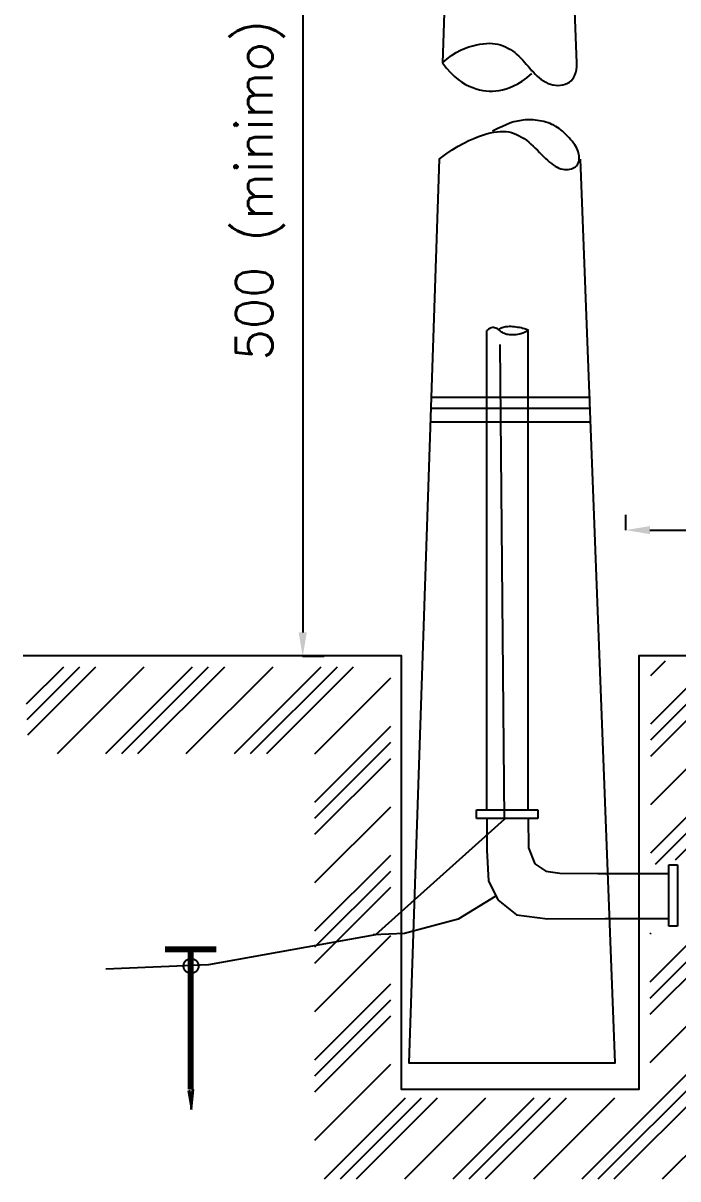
# Model space of a CAD drawing. Extents: x 0.035 to 0.854, y 0.057 to 0.57.
# Drawn here: x 0.5954 to 0.6399, y 0.3401 to 0.4186 of the extents above; entities that cross this region are included whole.
import ezdxf
from ezdxf.enums import TextEntityAlignment as Align

# ---------------------------------------------------------------- set-up
doc = ezdxf.new("R2010")
doc.units = 0
doc.header["$LTSCALE"] = 500
doc.header["$MEASUREMENT"] = 0
doc.header["$PDMODE"] = 3
doc.header["$PDSIZE"] = -15
doc.linetypes.add('DASHED2', pattern=[0.375, 0.25, -0.125])
doc.layers.get('0').update_dxf_attribs({"linetype": 'CONTINUOUS'})
doc.layers.get('DEFPOINTS').update_dxf_attribs({"linetype": 'CONTINUOUS'})
doc.layers.add('TERRA', color=1, linetype='DASHED2')
doc.styles.add('ROMANS', font='ROMANS.SHX', dxfattribs={"height": 80})

# ---------------------------------------------------------------- blocks, each defined once
blk = doc.blocks.new('*X34')
at = {"color": 0, "linetype": 'Continuous'}
for p, q in [((-309.079, 32.984), (-306.019, 36.044)), ((-309.03, 31.707), (-304.693, 36.044)), ((-308.981, 30.43), (-303.367, 36.044)), ((-306.535, 28.899), (-299.39, 36.044)), ((-302.558, 28.899), (-295.413, 36.044)), ((-301.232, 28.899), (-294.087, 36.044)), ((-299.906, 28.899), (-292.761, 36.044)), ((-295.929, 28.899), (-288.783, 36.044)), ((-291.951, 28.899), (-284.806, 36.044)), ((-290.625, 28.899), (-283.48, 36.044)), ((-289.299, 28.899), (-282.154, 36.044)), ((-285.341, 28.879), (-279.093, 35.128)), ((-285.341, 24.902), (-279.093, 31.15)), ((-285.341, 23.576), (-279.093, 29.825)), ((-285.341, 22.25), (-279.093, 28.499)), ((-285.341, 18.273), (-279.093, 24.521)), ((-285.341, 14.295), (-279.093, 20.544)), ((-285.341, 12.969), (-279.093, 19.218)), ((-285.341, 11.643), (-279.093, 17.892)), ((-285.341, 7.666), (-279.093, 13.915)), ((-257.729, 10.088), (-253.693, 14.124)), ((-257.729, 14.065), (-257.67, 14.124)), ((-257.729, 8.762), (-253.068, 13.423)), ((-257.729, 7.436), (-253.068, 12.097)), ((-285.341, 3.688), (-279.093, 9.937)), ((-285.341, 2.363), (-279.093, 8.611)), ((-257.729, 3.458), (-253.068, 8.12)), ((-285.341, 1.037), (-279.093, 7.286)), ((-263.339, -6.128), (-253.068, 4.142)), ((-285.341, -2.941), (-279.093, 3.308)), ((-262.013, -6.128), (-253.068, 2.816)), ((-260.687, -6.128), (-253.068, 1.491)), ((-284.552, -6.128), (-277.878, 0.546)), ((-283.226, -6.128), (-276.552, 0.546)), ((-281.9, -6.128), (-275.226, 0.546)), ((-277.923, -6.128), (-271.248, 0.546)), ((-273.945, -6.128), (-267.271, 0.546)), ((-272.619, -6.128), (-265.945, 0.546)), ((-271.293, -6.128), (-264.619, 0.546)), ((-267.316, -6.128), (-260.642, 0.546)), ((-256.709, -6.128), (-253.068, -2.487))]:
    blk.add_line(p, q, dxfattribs=at)
blk = doc.blocks.new('*X35')
at = {"color": 0, "linetype": 'Continuous'}
for p, q in [((-257.687, 28.691), (-249.845, 36.533)), ((-257.687, 30.017), (-251.171, 36.533)), ((-257.687, 31.343), (-252.497, 36.533)), ((-257.687, 35.32), (-256.474, 36.533)), ((-249.566, 32.835), (-245.868, 36.533)), ((-245.588, 32.835), (-241.89, 36.533)), ((-244.262, 32.835), (-240.564, 36.533)), ((-242.937, 32.835), (-239.239, 36.533)), ((-238.959, 32.835), (-235.261, 36.533)), ((-234.982, 32.835), (-231.284, 36.533)), ((-233.656, 32.835), (-229.958, 36.533)), ((-232.33, 32.835), (-228.632, 36.533)), ((-231.769, 29.418), (-227.697, 33.491)), ((-231.769, 25.441), (-227.697, 29.513)), ((-257.687, 24.714), (-253.121, 29.28)), ((-231.769, 24.115), (-227.697, 28.188)), ((-231.769, 22.789), (-227.697, 26.862)), ((-257.687, 20.736), (-253.121, 25.303)), ((-257.297, 19.8), (-253.121, 23.977)), ((-231.059, 19.522), (-227.697, 22.884)), ((-255.633, 20.138), (-253.121, 22.651))]:
    blk.add_line(p, q, dxfattribs=at)

msp = doc.modelspace()

# ---------------------------------------------------------------- linework, layer by layer
at = {"color": 1, "linetype": 'ByBlock'}
for p, q in [((0.614369, 0.437295), (0.614369, 0.377218)), ((0.636303, 0.385203), (0.636303, 0.384158)), ((0.637953, 0.384164), (0.661607, 0.384164)), ((0.615826, 0.375568), (0.614363, 0.375568))]:
    msp.add_line(p, q, dxfattribs=at)
for p, q in [((0.626882, 0.377989), (0.626882, 0.397726)), ((0.629694, 0.377989), (0.629694, 0.397726)), ((0.626882, 0.365162), (0.626882, 0.384899)), ((0.629694, 0.365162), (0.629694, 0.384899)), ((0.626178, 0.365162), (0.63035, 0.365162)), ((0.626178, 0.364567), (0.626178, 0.365162)), ((0.63035, 0.365162), (0.63035, 0.364567)), ((0.63035, 0.364567), (0.626178, 0.364567)), ((0.626866, 0.364574), (0.626866, 0.362427)), ((0.629679, 0.364613), (0.629718, 0.362583)), ((0.626866, 0.362427), (0.626983, 0.36032)), ((0.629718, 0.362583), (0.630148, 0.36149)), ((0.630148, 0.36149), (0.630891, 0.360983)), ((0.639231, 0.357259), (0.639231, 0.361431)), ((0.639231, 0.361431), (0.639826, 0.361431)), ((0.639826, 0.361431), (0.639826, 0.357259)), ((0.630891, 0.360983), (0.631829, 0.360866)), ((0.631829, 0.360866), (0.634408, 0.360827)), ((0.634408, 0.360827), (0.639231, 0.360827)), ((0.626983, 0.36032), (0.627647, 0.359032)), ((0.627647, 0.359032), (0.628898, 0.358017)), ((0.628898, 0.358017), (0.631008, 0.357744)), ((0.631008, 0.357744), (0.634916, 0.357783)), ((0.634916, 0.357783), (0.639231, 0.357783)), ((0.639826, 0.357259), (0.639231, 0.357259))]:
    msp.add_line(p, q)
at = {"linetype": 'DASHED2'}
for p, q in [((0.623053, 0.393202), (0.63392, 0.393202)), ((0.623053, 0.392454), (0.63392, 0.392454)), ((0.623053, 0.391518), (0.63392, 0.391518))]:
    msp.add_line(p, q, dxfattribs=at)
for points in [[(0.632989, 0.415902), (0.632089, 0.439379)], [(0.624645, 0.438942), (0.623868, 0.415902)], [(0.623868, 0.415902), (0.624179, 0.416179), (0.624486, 0.416412), (0.624788, 0.416605), (0.625083, 0.416763), (0.62537, 0.41689), (0.625648, 0.416991), (0.625915, 0.41707), (0.626169, 0.417131), (0.626409, 0.417178), (0.626636, 0.417211), (0.626852, 0.417231), (0.627058, 0.417238), (0.627255, 0.417231), (0.627444, 0.417211), (0.627627, 0.417178), (0.627805, 0.417131), (0.627978, 0.417071), (0.628148, 0.416998), (0.628313, 0.416915), (0.628474, 0.416821), (0.628629, 0.416717), (0.628778, 0.416606), (0.628922, 0.416487), (0.629059, 0.416362), (0.62919, 0.416231), (0.629316, 0.416097), (0.629438, 0.415959), (0.629557, 0.41582), (0.629675, 0.41568), (0.629793, 0.415541), (0.629913, 0.415402), (0.630036, 0.415267), (0.630164, 0.415135), (0.630296, 0.415009), (0.630432, 0.41489), (0.630574, 0.414779), (0.630721, 0.414679), (0.630874, 0.414591), (0.631032, 0.414517), (0.631196, 0.414458), (0.631365, 0.414416), (0.631538, 0.414391), (0.631711, 0.414383), (0.631881, 0.414392), (0.632047, 0.414418), (0.632205, 0.414461), (0.632352, 0.41452), (0.632486, 0.414597), (0.632605, 0.41469), (0.632707, 0.414801), (0.632794, 0.414931), (0.632865, 0.415081), (0.63292, 0.415252), (0.632958, 0.415445), (0.632981, 0.415662), (0.632989, 0.415902)], [(0.623868, 0.415902), (0.624142, 0.415551), (0.624411, 0.415249), (0.624676, 0.414992), (0.624935, 0.414776), (0.62519, 0.414596), (0.625439, 0.414448), (0.625681, 0.414327), (0.625918, 0.414228), (0.626149, 0.414147), (0.626375, 0.414084), (0.626598, 0.414038), (0.626818, 0.414008), (0.627038, 0.413993), (0.627259, 0.413994), (0.627482, 0.414008), (0.627709, 0.414037), (0.627942, 0.414081), (0.628182, 0.414142), (0.628433, 0.414227), (0.628697, 0.414341), (0.628977, 0.414488), (0.629276, 0.414673), (0.629596, 0.414902), (0.629941, 0.41518)], [(0.623648, 0.409369), (0.6241, 0.409703), (0.624527, 0.409992), (0.624928, 0.41024), (0.625305, 0.41045), (0.625658, 0.410628), (0.62599, 0.410775), (0.6263, 0.410898), (0.626589, 0.410999), (0.62686, 0.411083), (0.627113, 0.41115), (0.627351, 0.4112), (0.627574, 0.411234), (0.627786, 0.411252), (0.627988, 0.411255), (0.628181, 0.411242), (0.628368, 0.411214), (0.628551, 0.411171), (0.628729, 0.411114), (0.628903, 0.411043), (0.629073, 0.410961), (0.62924, 0.410867), (0.629403, 0.410762), (0.629562, 0.410647), (0.629719, 0.410523), (0.629872, 0.410392), (0.630022, 0.410254), (0.63017, 0.410112), (0.630315, 0.409968), (0.630458, 0.409824), (0.630597, 0.409682), (0.630735, 0.409545), (0.63087, 0.409413), (0.631003, 0.409289), (0.631134, 0.409174), (0.631264, 0.409069), (0.631392, 0.408975), (0.63152, 0.408891), (0.631647, 0.40882), (0.631775, 0.408761), (0.631903, 0.408715), (0.632031, 0.408683), (0.632158, 0.408665), (0.632283, 0.408659), (0.632404, 0.408665), (0.63252, 0.408683), (0.632628, 0.40871), (0.632728, 0.408747), (0.632818, 0.408793), (0.632896, 0.408848), (0.632963, 0.408909), (0.633019, 0.408978), (0.633065, 0.409052), (0.633101, 0.409131), (0.633128, 0.409215), (0.633146, 0.409303), (0.633156, 0.409394), (0.633158, 0.409487), (0.633152, 0.409583), (0.633137, 0.409682), (0.633114, 0.409784), (0.63308, 0.409888), (0.633038, 0.409996), (0.632984, 0.410107), (0.632921, 0.410221), (0.632846, 0.410339), (0.632762, 0.410459), (0.63267, 0.410581), (0.632571, 0.410702), (0.632466, 0.410821), (0.632357, 0.410938), (0.632246, 0.411051), (0.632133, 0.411158), (0.63202, 0.411259), (0.631906, 0.411353), (0.63179, 0.411441), (0.631673, 0.411522), (0.631553, 0.411597), (0.63143, 0.411666), (0.631303, 0.411728), (0.631172, 0.411785), (0.631035, 0.411835), (0.630895, 0.41188), (0.630751, 0.411919), (0.630605, 0.411952), (0.630458, 0.41198), (0.630311, 0.412002), (0.630165, 0.412019), (0.63002, 0.412031), (0.629879, 0.412037), (0.62974, 0.412038), (0.629604, 0.412035), (0.629471, 0.412028), (0.62934, 0.412016), (0.629211, 0.412), (0.629085, 0.411981), (0.62896, 0.411959), (0.628836, 0.411933), (0.628705, 0.411899), (0.628558, 0.411853), (0.628386, 0.411791), (0.62818, 0.411706), (0.627932, 0.411596), (0.627632, 0.411454), (0.627272, 0.411277)], [(0.623648, 0.409369), (0.621579, 0.347971), (0.635592, 0.347971), (0.633239, 0.409369)], [(0.629694, 0.397726), (0.62957, 0.397656), (0.629445, 0.397598), (0.629319, 0.39755), (0.629195, 0.397511), (0.629072, 0.39748), (0.628952, 0.397457), (0.628836, 0.397442), (0.628724, 0.397432), (0.628617, 0.397428), (0.628515, 0.39743), (0.628418, 0.397437), (0.628327, 0.397448), (0.628241, 0.397465), (0.62816, 0.397487), (0.628085, 0.397514), (0.628015, 0.397546), (0.62795, 0.397582), (0.62789, 0.397621), (0.627832, 0.397663), (0.627776, 0.397706), (0.627721, 0.397749), (0.627665, 0.39779), (0.627606, 0.397829), (0.627545, 0.397863), (0.627478, 0.397892), (0.627408, 0.397913), (0.627332, 0.397924), (0.627252, 0.397922), (0.627167, 0.397903), (0.627077, 0.397866), (0.626982, 0.397808), (0.626882, 0.397726)], [(0.629697, 0.397722), (0.629565, 0.397783), (0.62944, 0.397832), (0.629321, 0.39787), (0.629206, 0.3979), (0.629093, 0.397923), (0.628982, 0.39794), (0.628871, 0.397955), (0.628759, 0.397968), (0.628644, 0.39798), (0.628525, 0.397989), (0.628402, 0.397993), (0.628273, 0.397986), (0.628138, 0.397967), (0.627995, 0.397931), (0.627844, 0.397876), (0.627685, 0.397798)], [(0.595377, 0.37564), (0.621061, 0.37564), (0.621061, 0.346187), (0.637233, 0.346187), (0.637233, 0.37564), (0.662917, 0.37564), (0.662917, 0.357113), (0.680515, 0.351888), (0.690028, 0.357588), (0.690028, 0.37564), (0.817435, 0.37564)]]:
    msp.add_lwpolyline(points)
at = {"color": 1, "linetype": 'ByBlock'}
for points in [[(0.637953, 0.384439), (0.637953, 0.383889), (0.636303, 0.384164)], [(0.614094, 0.377218), (0.614644, 0.377218), (0.614369, 0.375568)]]:
    msp.add_solid(points, dxfattribs=at)
at = {"layer": 'DEFPOINTS', "color": 0, "linetype": 'ByBlock'}
for p in [(0.636303, 0.385533), (0.614369, 0.375568), (0.616156, 0.375568)]:
    msp.add_point(p, dxfattribs=at)
at = {"layer": 'TERRA', "linetype": 'DASHED2'}
for p, q in [((0.627763, 0.396769), (0.628054, 0.364512)), ((0.627442, 0.359261), (0.624936, 0.35772)), ((0.621274, 0.356758), (0.619153, 0.356662)), ((0.607978, 0.354631), (0.600995, 0.354341)), ((0.606585, 0.346101), (0.606824, 0.344807)), ((0.606687, 0.346135), (0.606789, 0.344807)), ((0.606789, 0.344807), (0.606892, 0.346203)), ((0.606824, 0.344807), (0.60696, 0.346169))]:
    msp.add_line(p, q, dxfattribs=at)
for points in [[(0.628054, 0.364512), (0.619325, 0.356665)], [(0.624936, 0.35772), (0.621274, 0.356758)], [(0.619325, 0.356665), (0.607978, 0.354631)]]:
    msp.add_lwpolyline(points, dxfattribs=at)
at = {"layer": 'TERRA', "linetype": 'DASHED2', "const_width": 0.000413}
for points in [[(0.605017, 0.35568), (0.608505, 0.35568)], [(0.606761, 0.35568), (0.606761, 0.346179)]]:
    msp.add_lwpolyline(points, dxfattribs=at)
at = {"layer": 'TERRA', "linetype": 'DASHED2'}
msp.add_circle((0.606783, 0.354551), 0.00051, dxfattribs=at)

# ---------------------------------------------------------------- block references
at = {"linetype": 'Continuous', "xscale": 0.0008250000000000001, "yscale": 0.0008250000000000001, "zscale": 0.0008250000000000001}
for name in ['*X34', '*X35']:
    msp.add_blockref(name, (0.850598, 0.345142), dxfattribs=at)

# ---------------------------------------------------------------- texts
at = {"color": 1, "linetype": 'ByBlock', "style": 'ROMANS'}
msp.add_text('500 (minimo)', height=0.002475, rotation=90, dxfattribs=at).set_placement((0.611069, 0.407256), align=Align.MIDDLE_CENTER)

doc.saveas('drawing.dxf')
